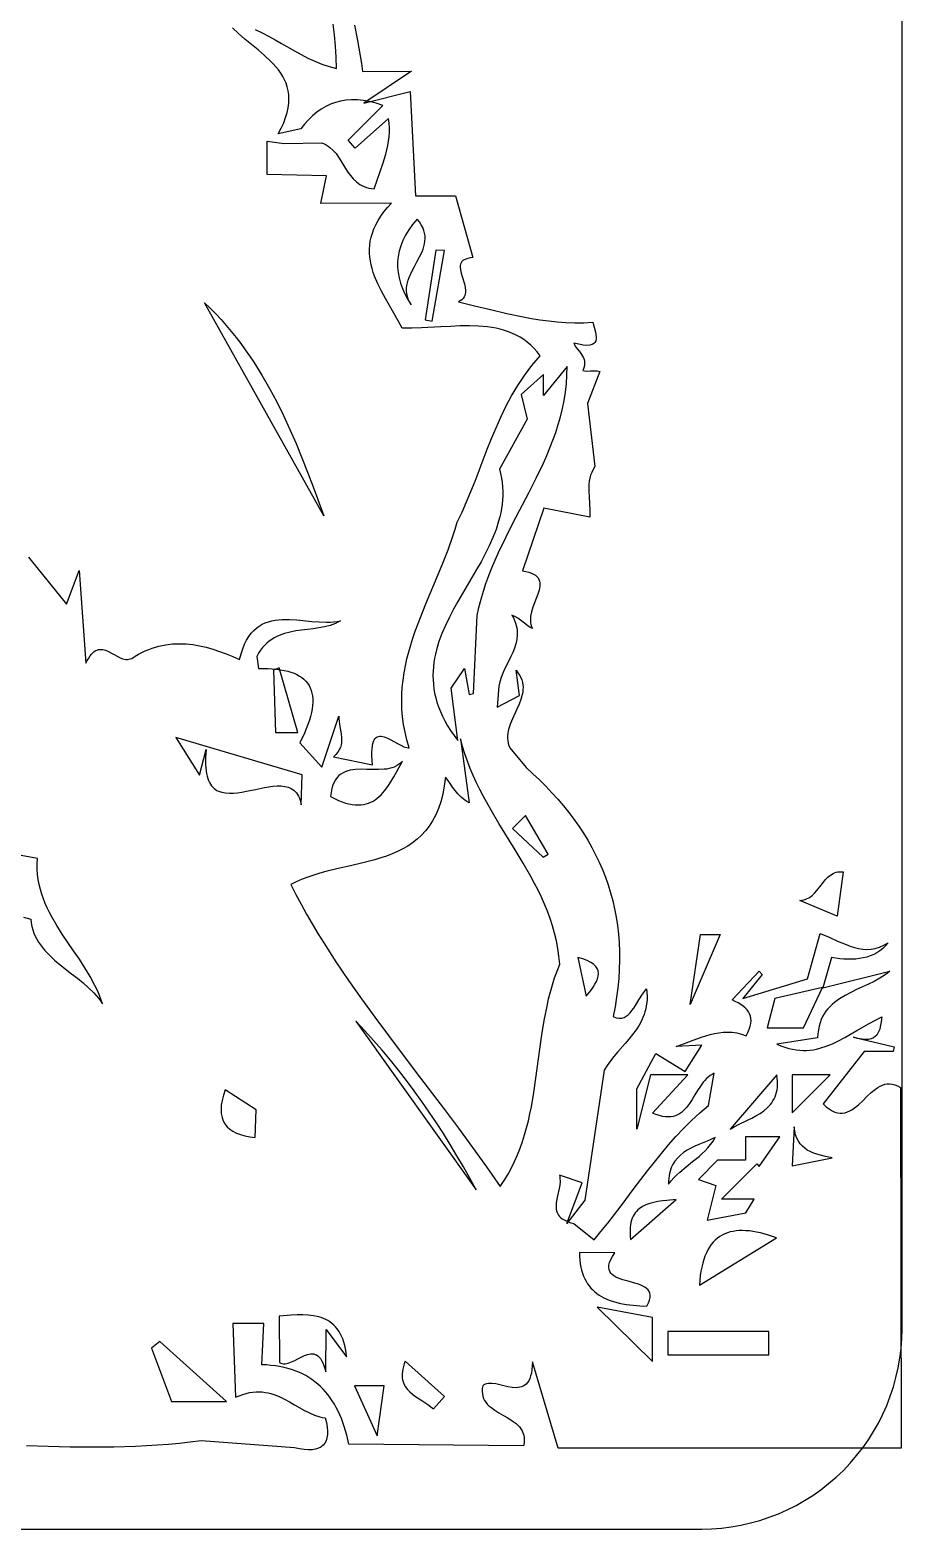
# Model space of a CAD drawing. Header units: metres. Extents: x 0 to 50, y 0 to 30.
# Drawn here: x 41.29 to 50, y 0 to 14.97 of the extents above; entities that cross this region are included whole.
import ezdxf

# ---------------------------------------------------------------- set-up
doc = ezdxf.new("R2010")
doc.units = ezdxf.units.M

msp = doc.modelspace()

# ---------------------------------------------------------------- linework, layer by layer
for points in [[(2, 0), (48, 0), (48, 0), (48.099174, 0.002458), (48.197675, 0.009787), (48.29534, 0.021918), (48.392003, 0.038785), (48.487501, 0.060318), (48.58167, 0.08645), (48.674347, 0.117114), (48.765367, 0.152241), (48.854566, 0.191763), (48.941781, 0.235613), (49.026847, 0.283722), (49.109601, 0.336023), (49.189879, 0.392448), (49.267516, 0.452929), (49.342349, 0.517398), (49.414214, 0.585786), (49.414214, 0.585786), (49.482602, 0.657651), (49.547071, 0.732484), (49.607552, 0.810121), (49.663977, 0.890399), (49.716278, 0.973153), (49.764387, 1.058219), (49.808237, 1.145434), (49.847759, 1.234633), (49.882886, 1.325653), (49.91355, 1.41833), (49.939682, 1.512499), (49.961215, 1.607997), (49.978082, 1.70466), (49.990213, 1.802325), (49.997542, 1.900826), (50, 2), (50, 28)], [(44.53152, 15.014692), (44.561809, 14.860686), (44.589969, 14.706536), (44.601977, 14.629328), (44.611924, 14.551991), (45.103118, 14.554245), (44.624852, 14.235138), (45.089315, 14.35135), (45.140751, 13.311032), (45.540815, 13.311032), (45.71478, 12.693067), (45.71478, 12.693067), (45.687542, 12.689887), (45.664179, 12.685147), (45.644451, 12.678934), (45.628116, 12.671335), (45.614934, 12.662437), (45.604664, 12.652328), (45.597065, 12.641094), (45.591897, 12.628823), (45.588917, 12.615602), (45.587885, 12.601518), (45.590704, 12.57111), (45.598425, 12.538297), (45.609121, 12.503775), (45.631731, 12.432396), (45.63979, 12.396933), (45.643116, 12.362552), (45.642402, 12.345985), (45.639782, 12.329949), (45.635015, 12.314532), (45.62786, 12.299822), (45.618077, 12.285905), (45.605423, 12.272868), (45.58966, 12.260799), (45.570545, 12.249784), (45.570545, 12.249784), (45.730107, 12.212737), (45.890677, 12.173778), (46.052935, 12.135539), (46.217558, 12.100657), (46.300969, 12.085297), (46.385226, 12.071763), (46.470414, 12.060386), (46.556617, 12.051493), (46.643922, 12.045415), (46.732411, 12.04248), (46.822171, 12.043018), (46.913285, 12.047358), (46.913285, 12.047358), (46.927504, 11.996932), (46.940131, 11.947273), (46.944398, 11.923705), (46.94653, 11.901497), (46.945947, 11.881039), (46.94207, 11.86272), (46.934319, 11.846931), (46.922116, 11.83406), (46.904881, 11.824497), (46.882034, 11.818631), (46.852998, 11.816852), (46.817192, 11.81955), (46.774037, 11.827114), (46.722954, 11.839934), (46.722954, 11.839934), (46.728928, 11.824469), (46.736813, 11.809744), (46.756641, 11.781683), (46.779085, 11.754091), (46.800793, 11.725312), (46.810323, 11.709958), (46.818413, 11.693686), (46.824642, 11.676288), (46.828591, 11.657556), (46.829842, 11.637284), (46.827976, 11.615264), (46.822573, 11.59129), (46.813215, 11.565153), (46.813215, 11.565153), (46.831279, 11.561494), (46.849883, 11.560571), (46.889321, 11.562802), (46.910459, 11.563888), (46.932745, 11.563578), (46.956332, 11.560838), (46.981372, 11.554635), (46.858324, 11.237219), (46.93241, 10.606521), (46.93241, 10.606521), (46.915338, 10.577999), (46.901673, 10.549048), (46.891084, 10.51967), (46.883236, 10.489869), (46.877798, 10.459648), (46.874437, 10.42901), (46.87282, 10.397959), (46.872614, 10.366498), (46.875104, 10.302358), (46.879246, 10.236619), (46.882377, 10.169305), (46.881835, 10.100444), (46.423705, 10.192649), (46.209313, 9.567079), (46.209313, 9.567079), (46.243817, 9.560611), (46.273877, 9.552738), (46.299735, 9.543524), (46.321632, 9.533037), (46.339812, 9.521343), (46.354517, 9.508507), (46.365989, 9.494596), (46.374471, 9.479676), (46.380204, 9.463813), (46.383432, 9.447073), (46.384397, 9.429522), (46.38334, 9.411227), (46.376134, 9.372666), (46.363753, 9.33192), (46.33122, 9.245987), (46.314946, 9.201857), (46.301254, 9.157658), (46.292081, 9.113918), (46.289795, 9.092385), (46.289367, 9.071165), (46.291037, 9.050324), (46.29505, 9.029929), (46.301647, 9.010045), (46.31107, 8.990738), (46.31107, 8.990738), (46.287506, 9.001183), (46.263971, 9.015915), (46.215704, 9.053092), (46.190328, 9.072963), (46.163695, 9.091971), (46.135483, 9.108831), (46.105372, 9.122255), (46.105372, 9.122255), (46.11933, 9.095917), (46.130933, 9.070123), (46.140299, 9.044845), (46.147548, 9.020057), (46.152799, 8.995731), (46.156171, 8.971839), (46.157783, 8.948356), (46.157756, 8.925253), (46.153257, 8.88008), (46.143629, 8.836103), (46.129825, 8.793106), (46.1128, 8.750871), (46.093508, 8.70918), (46.072902, 8.667817), (46.031569, 8.585205), (46.01275, 8.54352), (45.996434, 8.501294), (45.983576, 8.45831), (45.97513, 8.414349), (45.957324, 8.20636), (46.179681, 8.322613), (46.145705, 8.572594), (46.145705, 8.572594), (46.165228, 8.548456), (46.181223, 8.524309), (46.193904, 8.500155), (46.203485, 8.475993), (46.210182, 8.451823), (46.214207, 8.427647), (46.215777, 8.403464), (46.215105, 8.379275), (46.212407, 8.355079), (46.207896, 8.330877), (46.194296, 8.282457), (46.17602, 8.234016), (46.154787, 8.185556), (46.110309, 8.088588), (46.090499, 8.040085), (46.074595, 7.991571), (46.068644, 7.967311), (46.064314, 7.943049), (46.061819, 7.918785), (46.061373, 7.89452), (46.063191, 7.870255), (46.067488, 7.845988), (46.074477, 7.821721), (46.084375, 7.797453), (46.245716, 7.601746), (46.245716, 7.601746), (46.313735, 7.540229), (46.37945, 7.477897), (46.442827, 7.414727), (46.503835, 7.350697), (46.56244, 7.285783), (46.618609, 7.219963), (46.672309, 7.153213), (46.723508, 7.085511), (46.772173, 7.016833), (46.81827, 6.947157), (46.861767, 6.87646), (46.902632, 6.804719), (46.94083, 6.731911), (46.976329, 6.658013), (47.009097, 6.583003), (47.0391, 6.506856), (47.066305, 6.429551), (47.09068, 6.351063), (47.112192, 6.271372), (47.130808, 6.190453), (47.146494, 6.108283), (47.159219, 6.02484), (47.168949, 5.940101), (47.175651, 5.854042), (47.179293, 5.766641), (47.179841, 5.677875), (47.177263, 5.587721), (47.171526, 5.496157), (47.162596, 5.403158), (47.150442, 5.308702), (47.135029, 5.212767), (47.116326, 5.115329), (47.116326, 5.115329), (47.147312, 5.104152), (47.175509, 5.099489), (47.201225, 5.100757), (47.224768, 5.107377), (47.246444, 5.118765), (47.266562, 5.13434), (47.285428, 5.15352), (47.303349, 5.175725), (47.320634, 5.200372), (47.33759, 5.226879), (47.371742, 5.283149), (47.408264, 5.339882), (47.428182, 5.366968), (47.449615, 5.392425), (47.449615, 5.392425), (47.453044, 5.356073), (47.454373, 5.321062), (47.453705, 5.28733), (47.451142, 5.254813), (47.446788, 5.223448), (47.440745, 5.193171), (47.433115, 5.163919), (47.424001, 5.135628), (47.413505, 5.108236), (47.401731, 5.081677), (47.374754, 5.030811), (47.343893, 4.982521), (47.309966, 4.9363), (47.273794, 4.891641), (47.236198, 4.848036), (47.160014, 4.761958), (47.123067, 4.71847), (47.087978, 4.674007), (47.055565, 4.62806), (47.026651, 4.580122), (46.831401, 3.282518), (46.652124, 3.048723), (46.806168, 3.455173), (46.578812, 3.533346), (46.578812, 3.533346), (46.582389, 3.517803), (46.584527, 3.501814), (46.585089, 3.468688), (46.581693, 3.434347), (46.575538, 3.399172), (46.559736, 3.327837), (46.552483, 3.292439), (46.547257, 3.257726), (46.545256, 3.22408), (46.547676, 3.191879), (46.550918, 3.17644), (46.555714, 3.161505), (46.562214, 3.147121), (46.570567, 3.133336), (46.580923, 3.120198), (46.593432, 3.107754), (46.608243, 3.096051), (46.625505, 3.085138), (46.645369, 3.075061), (46.667984, 3.065868), (46.6935, 3.057607), (46.722065, 3.050325), (46.924802, 2.885676), (46.924802, 2.885676), (46.994168, 2.968666), (47.062096, 3.053264), (47.195101, 3.22601), (47.326748, 3.401359), (47.459968, 3.57676), (47.528083, 3.663682), (47.59769, 3.74966), (47.669155, 3.834374), (47.742845, 3.917505), (47.819126, 3.998735), (47.898364, 4.077744), (47.980925, 4.154214), (48.067177, 4.227824), (48.124835, 4.549643), (48.124835, 4.549643), (48.103905, 4.539195), (48.084255, 4.526745), (48.065768, 4.512482), (48.048327, 4.496592), (48.031814, 4.479264), (48.016111, 4.460684), (47.986668, 4.42052), (47.959058, 4.3776), (47.932341, 4.333425), (47.905578, 4.289495), (47.87783, 4.247311), (47.848155, 4.208371), (47.832303, 4.190586), (47.815616, 4.174176), (47.797978, 4.159327), (47.779272, 4.146227), (47.75938, 4.135063), (47.738184, 4.126022), (47.715567, 4.119294), (47.691411, 4.115064), (47.6656, 4.11352), (47.638015, 4.114851), (47.60854, 4.119243), (47.577056, 4.126884), (47.543446, 4.137961), (47.507594, 4.152662), (47.861134, 4.5359), (47.488003, 4.5359), (47.352217, 3.992308), (47.352217, 4.395148), (47.540505, 4.748479), (47.834501, 4.56741), (48.000468, 4.8291), (47.743999, 4.818011), (47.743999, 4.818011), (47.828875, 4.847636), (47.913622, 4.879617), (47.998696, 4.910458), (48.041499, 4.924357), (48.084556, 4.93666), (48.127924, 4.946929), (48.17166, 4.954727), (48.215822, 4.959617), (48.260466, 4.961162), (48.305651, 4.958925), (48.351433, 4.952467), (48.39787, 4.941354), (48.445019, 4.925146), (48.445019, 4.925146), (48.461869, 4.958258), (48.474958, 4.989494), (48.484358, 5.018947), (48.490141, 5.046712), (48.492379, 5.072885), (48.491143, 5.097559), (48.486507, 5.120831), (48.478541, 5.142794), (48.467318, 5.163543), (48.45291, 5.183174), (48.435389, 5.201781), (48.414826, 5.219458), (48.391294, 5.2363), (48.364865, 5.252403), (48.335611, 5.267861), (48.303603, 5.282769), (48.572967, 5.570045), (48.604145, 5.536888), (48.409022, 5.297666), (49.055907, 5.491089), (49.184198, 5.944782), (49.184198, 5.944782), (49.271822, 5.908393), (49.357283, 5.870206), (49.441255, 5.834691), (49.482892, 5.819333), (49.524408, 5.80632), (49.565888, 5.796211), (49.607416, 5.789564), (49.649075, 5.786938), (49.690949, 5.788892), (49.733123, 5.795986), (49.77568, 5.808778), (49.818705, 5.827826), (49.862282, 5.853691), (49.862282, 5.853691), (49.836386, 5.82327), (49.808814, 5.796413), (49.779648, 5.772959), (49.748977, 5.752744), (49.716884, 5.735609), (49.683456, 5.72139), (49.648777, 5.709926), (49.612934, 5.701056), (49.576012, 5.694617), (49.538096, 5.690447), (49.499272, 5.688385), (49.459626, 5.68827), (49.419242, 5.689938), (49.378206, 5.693229), (49.294522, 5.70403), (49.208658, 5.404343), (49.879517, 5.56812), (49.879517, 5.56812), (49.855929, 5.549007), (49.831173, 5.531003), (49.77865, 5.497835), (49.722936, 5.467645), (49.665019, 5.439458), (49.546526, 5.385202), (49.487925, 5.357188), (49.431072, 5.327285), (49.376954, 5.294521), (49.351229, 5.276762), (49.326559, 5.257922), (49.303067, 5.237881), (49.280875, 5.216516), (49.260108, 5.193705), (49.24089, 5.169328), (49.223343, 5.143263), (49.207591, 5.115387), (49.193757, 5.08558), (49.181966, 5.053719), (49.17234, 5.019684), (49.165002, 4.983352), (49.160078, 4.944601), (49.157689, 4.903311), (48.75166, 4.83928), (48.75166, 4.83928), (48.791509, 4.822691), (48.830455, 4.808907), (48.86854, 4.797811), (48.905811, 4.789283), (48.94231, 4.783206), (48.978084, 4.779462), (49.013176, 4.777931), (49.047631, 4.778496), (49.081494, 4.781038), (49.114809, 4.785438), (49.147621, 4.791579), (49.179974, 4.799342), (49.243482, 4.819261), (49.30569, 4.844247), (49.366955, 4.873354), (49.427632, 4.905635), (49.54865, 4.975931), (49.671596, 5.04756), (49.734683, 5.081507), (49.799322, 5.112946), (49.799322, 5.112946), (49.792052, 5.062732), (49.783154, 5.013659), (49.777081, 4.990485), (49.769384, 4.968717), (49.759658, 4.948729), (49.747497, 4.930894), (49.732495, 4.915586), (49.714246, 4.903179), (49.692346, 4.894046), (49.666388, 4.888561), (49.635966, 4.887097), (49.600675, 4.890028), (49.560109, 4.897727), (49.513863, 4.910568), (49.920373, 4.813707), (49.912759, 4.768868), (49.620408, 4.768868), (49.213153, 4.245312), (49.213153, 4.245312), (49.243888, 4.216459), (49.273485, 4.193381), (49.302014, 4.175721), (49.329547, 4.163119), (49.356155, 4.155217), (49.381909, 4.151656), (49.406879, 4.152077), (49.431139, 4.156122), (49.454758, 4.163431), (49.477807, 4.173646), (49.500359, 4.186409), (49.522484, 4.201359), (49.565737, 4.236392), (49.608138, 4.275873), (49.650255, 4.316934), (49.692658, 4.356703), (49.735916, 4.392312), (49.758044, 4.407659), (49.7806, 4.42089), (49.803654, 4.431646), (49.827278, 4.439567), (49.851543, 4.444297), (49.87652, 4.445474), (49.90228, 4.442742), (49.928895, 4.43574), (49.956436, 4.424112), (49.984973, 4.407496), (49.990351, 0.80841), (46.567982, 0.80841), (46.309185, 1.670008), (46.309185, 1.670008), (46.307806, 1.627831), (46.304407, 1.590234), (46.2991, 1.556985), (46.291994, 1.527848), (46.2832, 1.50259), (46.272831, 1.480975), (46.260996, 1.46277), (46.247806, 1.44774), (46.233372, 1.435652), (46.217806, 1.42627), (46.201217, 1.41936), (46.183717, 1.414688), (46.165417, 1.41202), (46.146428, 1.411121), (46.106823, 1.413694), (46.065792, 1.420532), (46.02422, 1.42976), (45.982994, 1.439505), (45.943002, 1.447891), (45.90513, 1.453044), (45.887266, 1.453822), (45.870265, 1.453089), (45.854238, 1.45061), (45.839295, 1.446151), (45.825547, 1.439478), (45.813105, 1.430356), (45.813105, 1.430356), (45.808656, 1.401236), (45.807587, 1.374188), (45.809671, 1.349073), (45.814681, 1.32575), (45.82239, 1.304079), (45.832571, 1.283918), (45.844997, 1.265127), (45.859441, 1.247566), (45.875676, 1.231094), (45.893476, 1.21557), (45.932858, 1.186805), (45.975773, 1.160146), (46.020404, 1.134469), (46.064936, 1.108648), (46.107551, 1.08156), (46.146434, 1.052079), (46.163909, 1.03609), (46.17977, 1.019081), (46.19379, 1.000911), (46.205742, 0.98144), (46.215398, 0.960528), (46.222533, 0.938033), (46.226919, 0.913815), (46.228329, 0.887734), (46.226536, 0.859648), (46.221313, 0.829418), (44.477075, 0.848237), (44.477075, 0.848237), (44.456031, 0.938171), (44.431116, 1.023114), (44.402207, 1.10298), (44.369182, 1.177683), (44.351088, 1.213072), (44.331919, 1.247137), (44.311659, 1.279869), (44.290294, 1.311255), (44.267808, 1.341287), (44.244186, 1.369952), (44.219412, 1.39724), (44.193471, 1.42314), (44.166349, 1.447641), (44.138028, 1.470733), (44.108495, 1.492405), (44.077734, 1.512646), (44.04573, 1.531446), (44.012467, 1.548792), (43.97793, 1.564676), (43.942104, 1.579085), (43.904972, 1.59201), (43.866522, 1.603439), (43.826735, 1.613361), (43.785599, 1.621766), (43.743096, 1.628644), (43.699212, 1.633982), (43.653932, 1.637771), (43.60724, 1.64), (43.627793, 2.050907), (43.317424, 2.050907), (43.346078, 1.314783), (43.346078, 1.314783), (43.382672, 1.330979), (43.418214, 1.344128), (43.452755, 1.35439), (43.486342, 1.361923), (43.519026, 1.366886), (43.550856, 1.369437), (43.58188, 1.369737), (43.612149, 1.367943), (43.641711, 1.364214), (43.670617, 1.35871), (43.698914, 1.35159), (43.726653, 1.343011), (43.780653, 1.322116), (43.83301, 1.297296), (43.884119, 1.269822), (43.934375, 1.240965), (44.033904, 1.184187), (44.083965, 1.158808), (44.134751, 1.137131), (44.186656, 1.120426), (44.213151, 1.114335), (44.240073, 1.109964), (44.240073, 1.109964), (44.252, 1.062286), (44.259755, 1.018394), (44.263344, 0.978305), (44.262773, 0.942036), (44.258046, 0.909605), (44.249168, 0.881029), (44.236146, 0.856325), (44.218983, 0.83551), (44.197686, 0.818602), (44.17226, 0.805617), (44.14271, 0.796572), (44.109041, 0.791486), (44.071258, 0.790374), (44.029366, 0.793255), (43.983372, 0.800145), (43.93328, 0.811062), (43.002648, 0.878732), (43.002648, 0.878732), (42.893424, 0.8659), (42.784224, 0.854745), (42.675046, 0.845188), (42.565889, 0.837154), (42.347638, 0.82535), (42.129463, 0.81872), (41.911358, 0.816656), (41.693315, 0.818546), (41.475329, 0.82378), (41.257393, 0.831747)], [(41.279045, 9.703624), (41.304554, 9.667541), (41.65667, 9.232641), (41.784817, 9.570762), (41.851727, 8.643119), (41.851727, 8.643119), (41.865498, 8.67115), (41.879318, 8.695502), (41.893185, 8.716372), (41.907098, 8.733957), (41.921054, 8.748453), (41.935052, 8.760058), (41.949091, 8.768969), (41.96317, 8.775381), (41.977286, 8.779493), (41.991438, 8.781501), (42.005624, 8.781602), (42.019844, 8.779992), (42.048375, 8.77243), (42.077019, 8.760389), (42.105763, 8.745445), (42.134595, 8.729172), (42.163502, 8.713145), (42.192471, 8.69894), (42.221491, 8.688131), (42.250548, 8.682293), (42.265087, 8.681731), (42.279631, 8.683002), (42.294178, 8.686303), (42.308726, 8.691831), (42.308726, 8.691831), (42.342672, 8.713248), (42.376617, 8.732794), (42.410558, 8.750517), (42.444495, 8.766464), (42.478425, 8.780679), (42.512348, 8.793211), (42.546261, 8.804106), (42.580162, 8.813409), (42.647925, 8.827429), (42.715625, 8.835643), (42.783248, 8.838424), (42.850781, 8.836142), (42.918212, 8.829171), (42.985528, 8.817881), (43.052717, 8.802645), (43.119765, 8.783835), (43.186659, 8.761823), (43.253388, 8.736981), (43.319938, 8.70968), (43.386296, 8.680292), (43.386296, 8.680292), (43.400735, 8.736338), (43.417224, 8.787084), (43.435667, 8.832778), (43.455969, 8.873664), (43.478035, 8.90999), (43.50177, 8.942002), (43.527079, 8.969946), (43.553866, 8.994068), (43.582037, 9.014613), (43.611497, 9.031829), (43.64215, 9.045962), (43.673901, 9.057257), (43.706655, 9.065961), (43.740318, 9.07232), (43.774793, 9.07658), (43.809987, 9.078987), (43.882147, 9.079229), (43.956037, 9.075013), (44.105966, 9.06109), (44.180483, 9.05532), (44.253688, 9.052972), (44.28956, 9.053696), (44.324819, 9.056013), (44.359369, 9.06017), (44.393115, 9.066414), (44.393115, 9.066414), (44.367979, 9.052726), (44.342219, 9.040738), (44.315892, 9.030296), (44.289054, 9.021246), (44.234068, 9.006711), (44.177708, 8.995907), (44.120421, 8.987606), (44.062654, 8.980583), (44.004854, 8.973609), (43.947469, 8.965459), (43.890945, 8.954906), (43.835731, 8.940724), (43.808754, 8.931888), (43.782272, 8.921684), (43.756341, 8.90996), (43.731016, 8.896561), (43.706354, 8.881335), (43.68241, 8.864129), (43.659241, 8.844788), (43.636902, 8.823159), (43.615449, 8.79909), (43.594938, 8.772427), (43.575426, 8.743016), (43.556966, 8.710704), (43.573835, 8.589783), (43.573835, 8.589783), (43.668407, 8.589786), (43.712385, 8.587577), (43.754144, 8.583884), (43.793678, 8.578702), (43.830976, 8.572022), (43.86603, 8.563838), (43.898832, 8.554142), (43.929372, 8.542928), (43.957641, 8.530189), (43.983632, 8.515917), (44.007334, 8.500106), (44.02874, 8.482748), (44.047841, 8.463836), (44.064627, 8.443364), (44.07909, 8.421324), (44.091221, 8.397709), (44.101012, 8.372512), (44.108453, 8.345726), (44.113537, 8.317345), (44.116253, 8.28736), (44.116594, 8.255766), (44.11455, 8.222554), (44.110112, 8.187719), (44.103273, 8.151252), (44.094023, 8.113147), (44.082353, 8.073397), (44.068255, 8.031994), (44.051719, 7.988933), (44.032738, 7.944205), (43.987401, 7.849721), (44.206116, 7.607323), (44.376357, 8.115206), (44.376357, 8.115206), (44.377189, 8.089508), (44.379691, 8.063496), (44.387797, 8.01084), (44.396864, 7.957856), (44.403079, 7.905161), (44.403926, 7.879115), (44.402631, 7.853373), (44.398716, 7.828013), (44.391706, 7.80311), (44.381124, 7.778744), (44.366493, 7.75499), (44.347337, 7.731926), (44.323179, 7.70963), (44.713946, 7.629523), (44.713946, 7.629523), (44.709609, 7.676737), (44.707268, 7.718874), (44.706826, 7.756172), (44.708184, 7.788866), (44.711245, 7.817196), (44.715912, 7.841398), (44.722085, 7.86171), (44.729668, 7.878368), (44.738563, 7.891612), (44.748672, 7.901677), (44.759898, 7.908802), (44.772142, 7.913223), (44.785307, 7.915179), (44.799295, 7.914906), (44.814008, 7.912643), (44.829349, 7.908626), (44.861523, 7.89628), (44.895034, 7.87977), (44.962942, 7.841851), (44.995774, 7.824242), (45.026816, 7.810064), (45.055286, 7.801218), (45.068312, 7.799388), (45.080402, 7.799603), (45.080402, 7.799603), (45.056932, 7.878063), (45.03809, 7.955551), (45.02366, 8.032113), (45.013426, 8.107794), (45.007176, 8.182639), (45.004692, 8.256691), (45.005761, 8.329998), (45.010168, 8.402602), (45.017698, 8.47455), (45.028135, 8.545887), (45.041264, 8.616656), (45.056872, 8.686904), (45.074743, 8.756675), (45.094661, 8.826014), (45.116413, 8.894967), (45.139783, 8.963577), (45.190518, 9.099952), (45.245146, 9.235498), (45.359205, 9.505544), (45.415197, 9.640763), (45.468206, 9.776593), (45.51651, 9.913392), (45.538362, 9.982268), (45.558392, 10.051521), (45.558392, 10.051521), (45.607261, 10.151609), (45.652851, 10.253571), (45.695949, 10.357111), (45.737344, 10.461936), (45.818169, 10.674262), (45.859174, 10.781175), (45.901623, 10.888196), (45.946303, 10.995031), (45.994003, 11.101384), (46.045507, 11.206963), (46.101605, 11.311473), (46.163083, 11.41462), (46.196086, 11.46559), (46.230728, 11.51611), (46.267109, 11.566141), (46.305328, 11.615648), (46.345481, 11.664593), (46.387668, 11.71294), (46.387668, 11.71294), (46.357228, 11.751683), (46.325487, 11.787057), (46.292491, 11.819205), (46.258291, 11.848267), (46.222934, 11.874389), (46.186468, 11.897711), (46.148942, 11.918378), (46.110405, 11.936531), (46.070904, 11.952313), (46.030488, 11.965867), (45.989205, 11.977335), (45.947104, 11.986861), (45.904234, 11.994587), (45.860641, 12.000655), (45.771485, 12.00839), (45.680023, 12.011208), (45.586642, 12.01025), (45.491728, 12.006657), (45.395669, 12.001571), (45.201662, 11.991485), (45.104487, 11.988768), (45.007715, 11.989123), (45.007715, 11.989123), (44.968022, 12.062967), (44.926212, 12.136554), (44.841843, 12.283654), (44.802086, 12.357517), (44.765814, 12.431822), (44.734428, 12.506742), (44.721005, 12.544488), (44.70933, 12.582454), (44.699576, 12.620661), (44.691919, 12.659131), (44.686534, 12.697887), (44.683596, 12.736949), (44.683281, 12.77634), (44.685763, 12.816082), (44.691217, 12.856196), (44.699819, 12.896705), (44.711744, 12.937629), (44.727166, 12.978992), (44.746262, 13.020815), (44.769205, 13.063119), (44.796171, 13.105927), (44.827335, 13.14926), (44.862872, 13.193141), (44.902957, 13.23759), (44.198271, 13.233533), (44.254128, 13.507967), (43.661046, 13.522931), (43.661046, 13.856704), (43.829532, 13.830356), (44.207931, 13.837273), (44.207931, 13.837273), (44.229971, 13.828094), (44.250511, 13.817542), (44.269664, 13.805719), (44.287543, 13.792732), (44.319934, 13.763678), (44.348587, 13.731213), (44.374408, 13.696172), (44.398302, 13.659388), (44.44393, 13.583929), (44.467474, 13.546921), (44.492711, 13.511505), (44.520547, 13.478517), (44.551887, 13.448789), (44.569153, 13.435409), (44.587635, 13.423156), (44.607445, 13.412136), (44.628697, 13.402452), (44.651504, 13.394208), (44.675978, 13.387509), (44.702234, 13.38246), (44.730383, 13.379163), (44.730383, 13.379163), (44.758257, 13.466579), (44.788294, 13.552974), (44.817951, 13.638926), (44.844681, 13.725015), (44.856154, 13.768291), (44.865941, 13.811819), (44.873725, 13.85567), (44.879187, 13.899918), (44.882009, 13.944633), (44.881873, 13.98989), (44.878461, 14.035759), (44.871455, 14.082314), (44.539329, 13.786354), (44.471521, 13.865148), (44.815705, 14.211073), (44.815705, 14.211073), (44.748672, 14.233062), (44.684028, 14.249695), (44.621715, 14.261074), (44.561677, 14.267301), (44.503857, 14.268478), (44.448196, 14.264707), (44.394637, 14.256091), (44.343123, 14.24273), (44.293598, 14.224728), (44.246002, 14.202186), (44.20028, 14.175206), (44.156373, 14.14389), (44.114225, 14.10834), (44.073778, 14.068659), (44.034974, 14.024947), (43.997757, 13.977308), (43.772342, 13.926958), (43.772342, 13.926958), (43.801919, 13.984227), (43.826308, 14.038904), (43.845734, 14.091102), (43.86042, 14.140939), (43.870592, 14.188529), (43.876474, 14.233988), (43.87829, 14.277431), (43.876264, 14.318974), (43.870622, 14.358731), (43.861587, 14.39682), (43.849385, 14.433354), (43.834239, 14.468449), (43.816374, 14.502222), (43.796014, 14.534787), (43.773384, 14.566259), (43.748709, 14.596755), (43.722212, 14.626389), (43.694118, 14.655277), (43.634038, 14.711278), (43.570264, 14.76568), (43.504592, 14.819407), (43.438817, 14.873383), (43.374735, 14.928531), (43.314141, 14.985774)], [(43.542936, 14.968533), (43.609625, 14.937778), (43.675292, 14.90408), (43.740292, 14.868243), (43.804983, 14.831071), (43.934858, 14.755939), (44.000756, 14.719588), (44.067769, 14.685118), (44.136253, 14.653334), (44.206564, 14.62504), (44.279059, 14.60104), (44.316237, 14.590901), (44.354094, 14.582138), (44.354094, 14.582138), (44.348736, 14.693636), (44.341877, 14.80482), (44.332747, 14.915335), (44.320577, 15.024822)], [(45.157744, 13.078002), (45.157744, 13.078002), (45.113663, 13.024624), (45.075382, 12.971243), (45.042815, 12.917856), (45.015876, 12.864463), (44.994478, 12.811061), (44.978535, 12.757648), (44.967961, 12.704223), (44.962669, 12.650784), (44.962572, 12.597329), (44.967585, 12.543856), (44.977622, 12.490363), (44.992594, 12.436849), (45.012417, 12.383312), (45.037004, 12.329749), (45.066268, 12.276159), (45.100124, 12.222541), (45.100124, 12.222541), (45.083232, 12.251127), (45.070385, 12.279337), (45.061299, 12.307195), (45.05569, 12.334728), (45.053273, 12.361961), (45.053766, 12.388921), (45.056884, 12.415632), (45.062343, 12.442121), (45.06986, 12.468414), (45.079151, 12.494535), (45.101917, 12.546367), (45.128372, 12.597824), (45.156244, 12.649112), (45.183263, 12.700436), (45.207158, 12.752002), (45.217224, 12.77794), (45.225657, 12.804015), (45.232174, 12.830254), (45.23649, 12.856682), (45.238322, 12.883325), (45.237387, 12.910209), (45.233399, 12.937359), (45.226075, 12.9648), (45.215131, 12.99256), (45.200284, 13.020663), (45.18125, 13.049135), (45.157744, 13.078002)], [(45.343983, 12.766068), (45.240135, 12.071093), (45.308475, 12.059559), (45.431674, 12.764065), (45.343983, 12.766068)], [(43.036954, 12.241409), (43.036954, 12.241409), (43.09356, 12.186465), (43.148359, 12.130448), (43.201405, 12.073392), (43.252753, 12.015329), (43.302459, 11.956292), (43.350578, 11.896315), (43.397166, 11.835431), (43.442276, 11.773673), (43.485966, 11.711073), (43.528289, 11.647666), (43.609057, 11.518559), (43.685022, 11.386617), (43.756625, 11.252105), (43.824309, 11.115288), (43.888514, 10.97643), (43.949682, 10.835795), (44.008254, 10.69365), (44.064672, 10.550258), (44.119377, 10.405884), (44.225416, 10.11525), (43.036954, 12.241409)], [(46.656167, 11.604338), (46.421111, 11.31786), (46.421111, 11.526052), (46.196367, 11.326829), (46.257871, 11.079849), (45.979667, 10.581836), (45.979667, 10.581836), (45.991215, 10.536467), (46.000241, 10.491519), (46.00684, 10.446979), (46.011107, 10.402829), (46.013134, 10.359055), (46.013018, 10.31564), (46.010852, 10.272568), (46.00673, 10.229825), (46.000746, 10.187393), (45.992995, 10.145258), (45.983572, 10.103402), (45.97257, 10.061812), (45.946206, 9.979361), (45.91466, 9.89778), (45.878685, 9.81694), (45.839035, 9.736717), (45.796464, 9.656983), (45.751727, 9.577612), (45.658771, 9.419454), (45.5662, 9.261233), (45.521945, 9.181782), (45.480048, 9.101936), (45.441264, 9.021569), (45.406348, 8.940553), (45.376053, 8.858763), (45.351134, 8.776073), (45.340926, 8.73435), (45.332345, 8.692355), (45.325485, 8.650072), (45.32044, 8.607484), (45.317305, 8.564576), (45.316173, 8.521333), (45.31714, 8.477738), (45.320299, 8.433775), (45.325745, 8.38943), (45.333571, 8.344685), (45.343873, 8.299526), (45.356745, 8.253936), (45.37228, 8.207899), (45.390573, 8.161401), (45.411719, 8.114425), (45.435811, 8.066954), (45.462944, 8.018975), (45.493212, 7.97047), (45.52671, 7.921423), (45.563532, 7.87182), (45.498949, 8.3933), (45.630194, 8.59033), (45.676918, 8.332714), (45.722781, 8.341045), (45.758156, 9.118783), (45.758156, 9.118783), (45.775665, 9.200804), (45.796243, 9.281694), (45.81965, 9.361538), (45.845649, 9.440422), (45.874, 9.518429), (45.904465, 9.595646), (45.936804, 9.672156), (45.97078, 9.748047), (46.042683, 9.898305), (46.118266, 10.047101), (46.272826, 10.343029), (46.347983, 10.491521), (46.419178, 10.641273), (46.452693, 10.716834), (46.4845, 10.792964), (46.514362, 10.86975), (46.54204, 10.947277), (46.567294, 11.025628), (46.589887, 11.10489), (46.609578, 11.185147), (46.62613, 11.266484), (46.639304, 11.348987), (46.648861, 11.43274), (46.654561, 11.517829), (46.656167, 11.604338)], [(43.724163, 8.57467), (43.745854, 7.952765), (43.968095, 7.952765), (43.781932, 8.596197), (43.724163, 8.57467)], [(42.747625, 7.901018), (42.98609, 7.525015), (43.053489, 7.78372), (43.053489, 7.78372), (43.046994, 7.702058), (43.04634, 7.630643), (43.048094, 7.598589), (43.051177, 7.568867), (43.055544, 7.541403), (43.061153, 7.51612), (43.067959, 7.492942), (43.075917, 7.471792), (43.084985, 7.452594), (43.095119, 7.435272), (43.106274, 7.419751), (43.118406, 7.405953), (43.131473, 7.393802), (43.145429, 7.383223), (43.160231, 7.374138), (43.175835, 7.366472), (43.209274, 7.355093), (43.245394, 7.348473), (43.283844, 7.346005), (43.324274, 7.347078), (43.366332, 7.351082), (43.409666, 7.357408), (43.453926, 7.365446), (43.54382, 7.384218), (43.633203, 7.402522), (43.676825, 7.409974), (43.719265, 7.41548), (43.760174, 7.418429), (43.7992, 7.418213), (43.835991, 7.414221), (43.870196, 7.405844), (43.886219, 7.399821), (43.901464, 7.392472), (43.915888, 7.383722), (43.929445, 7.373495), (43.942093, 7.361715), (43.953787, 7.348304), (43.964483, 7.333188), (43.974138, 7.316289), (43.982708, 7.297532), (43.990148, 7.276841), (43.996416, 7.254138), (44.001466, 7.229348), (44.011805, 7.528059), (42.747625, 7.901018)], [(45.592266, 7.887587), (45.678763, 7.24815), (45.678763, 7.24815), (45.656227, 7.261635), (45.635374, 7.275926), (45.59815, 7.30654), (45.565962, 7.339218), (45.537684, 7.373186), (45.512187, 7.40767), (45.488344, 7.441894), (45.465027, 7.475086), (45.441109, 7.506471), (45.441109, 7.506471), (45.430019, 7.418155), (45.414594, 7.33651), (45.39503, 7.261222), (45.371519, 7.191978), (45.344255, 7.128464), (45.313432, 7.070367), (45.279243, 7.017374), (45.241882, 6.969173), (45.201542, 6.925448), (45.158418, 6.885888), (45.112702, 6.85018), (45.064589, 6.818009), (45.014271, 6.789063), (44.961943, 6.763028), (44.907798, 6.739592), (44.85203, 6.718441), (44.794832, 6.699261), (44.736398, 6.681741), (44.616597, 6.650422), (44.494175, 6.621979), (44.37068, 6.593905), (44.247662, 6.563696), (44.186816, 6.547008), (44.12667, 6.528846), (44.067418, 6.508897), (44.009253, 6.486848), (43.952368, 6.462385), (43.896958, 6.435196), (43.896958, 6.435196), (43.947683, 6.335626), (44.000137, 6.237058), (44.054242, 6.139427), (44.109917, 6.042665), (44.167085, 5.946708), (44.225667, 5.851489), (44.346754, 5.663002), (44.47255, 5.476678), (44.602421, 5.291987), (44.735738, 5.108404), (44.871868, 4.9254), (45.150048, 4.55902), (45.431912, 4.188628), (45.572648, 4.000607), (45.712412, 3.810001), (45.850573, 3.616282), (45.986499, 3.418922), (45.986499, 3.418922), (46.027976, 3.480083), (46.065978, 3.542395), (46.100704, 3.605795), (46.132354, 3.67022), (46.161129, 3.735608), (46.187228, 3.801897), (46.210852, 3.869025), (46.232201, 3.936929), (46.251473, 4.005547), (46.26887, 4.074817), (46.284592, 4.144677), (46.298837, 4.215063), (46.323701, 4.357169), (46.345062, 4.500636), (46.383674, 4.789661), (46.404124, 4.934222), (46.42747, 5.078151), (46.455312, 5.22095), (46.471418, 5.29177), (46.489249, 5.362121), (46.509003, 5.43194), (46.530881, 5.501165), (46.555083, 5.569733), (46.581809, 5.637583), (46.581809, 5.637583), (46.574385, 5.717678), (46.56321, 5.796159), (46.548508, 5.873123), (46.530501, 5.948669), (46.509413, 6.022896), (46.485468, 6.095902), (46.458889, 6.167785), (46.4299, 6.238643), (46.398724, 6.308576), (46.365586, 6.37768), (46.330707, 6.446055), (46.294313, 6.513799), (46.217869, 6.647787), (46.138044, 6.780431), (45.975399, 7.044832), (45.896157, 7.178162), (45.820685, 7.313296), (45.784921, 7.381784), (45.750771, 7.451018), (45.718458, 7.521096), (45.688205, 7.592116), (45.660236, 7.664177), (45.634774, 7.737377), (45.612043, 7.811814), (45.592266, 7.887587)], [(45.011203, 7.666009), (45.011203, 7.666009), (44.993272, 7.646864), (44.973642, 7.630779), (44.952454, 7.617502), (44.929849, 7.606777), (44.905969, 7.598351), (44.880952, 7.59197), (44.854942, 7.58738), (44.828079, 7.584327), (44.772356, 7.581816), (44.714912, 7.582406), (44.656874, 7.584067), (44.599369, 7.584765), (44.543527, 7.582471), (44.516581, 7.579566), (44.490473, 7.575152), (44.465344, 7.568974), (44.441336, 7.560777), (44.418588, 7.550309), (44.397243, 7.537316), (44.37744, 7.521542), (44.359322, 7.502735), (44.343028, 7.480641), (44.328701, 7.455005), (44.31648, 7.425573), (44.306506, 7.392093), (44.298922, 7.354309), (44.293867, 7.311968), (44.293867, 7.311968), (44.333856, 7.291376), (44.372118, 7.273895), (44.408712, 7.259418), (44.443698, 7.247839), (44.477135, 7.239049), (44.509083, 7.232944), (44.5396, 7.229415), (44.568746, 7.228355), (44.596581, 7.229659), (44.623163, 7.233219), (44.648552, 7.238928), (44.672807, 7.246679), (44.695989, 7.256366), (44.718155, 7.267882), (44.739365, 7.281119), (44.759679, 7.29597), (44.779156, 7.31233), (44.797855, 7.330091), (44.833158, 7.369389), (44.866061, 7.413008), (44.89704, 7.460094), (44.926569, 7.509793), (44.955123, 7.561248), (45.011203, 7.666009)], [(46.239347, 7.123718), (46.110311, 6.994576), (46.417781, 6.706706), (46.465736, 6.736395), (46.239347, 7.123718)], [(41.228882, 6.107285), (41.300461, 6.087669), (41.300461, 6.087669), (41.304544, 6.05083), (41.311153, 6.015519), (41.320152, 5.981649), (41.331408, 5.949137), (41.344787, 5.917895), (41.360155, 5.887839), (41.377377, 5.858882), (41.39632, 5.83094), (41.416849, 5.803927), (41.43883, 5.777756), (41.486611, 5.727604), (41.538591, 5.679798), (41.593696, 5.633654), (41.708988, 5.543615), (41.76703, 5.498352), (41.823903, 5.452014), (41.878535, 5.403916), (41.929854, 5.353374), (41.953935, 5.326973), (41.976785, 5.299704), (41.99827, 5.271483), (42.018255, 5.242222), (42.018255, 5.242222), (42.001911, 5.289705), (41.983577, 5.336341), (41.963426, 5.382202), (41.941632, 5.427358), (41.893806, 5.515838), (41.841485, 5.602349), (41.786053, 5.687457), (41.728895, 5.771727), (41.671398, 5.855726), (41.614946, 5.940021), (41.560925, 6.025177), (41.510721, 6.111761), (41.487482, 6.155766), (41.465717, 6.20034), (41.445599, 6.245554), (41.427301, 6.291478), (41.410995, 6.338185), (41.396856, 6.385744), (41.385056, 6.434226), (41.375769, 6.483702), (41.369167, 6.534243), (41.365425, 6.58592), (41.364714, 6.638803), (41.367208, 6.692963), (40.287859, 6.891235)], [(49.41378, 6.560704), (49.350966, 6.117035), (48.978839, 6.276077), (48.978839, 6.276077), (48.997467, 6.277158), (49.015073, 6.279922), (49.031725, 6.284252), (49.047494, 6.290029), (49.076662, 6.305456), (49.103134, 6.325258), (49.127469, 6.348492), (49.150225, 6.374214), (49.193234, 6.429349), (49.214603, 6.456875), (49.236627, 6.483115), (49.259864, 6.507125), (49.284871, 6.527962), (49.312209, 6.544682), (49.326925, 6.551203), (49.342434, 6.556341), (49.358804, 6.559978), (49.376105, 6.561997), (49.394407, 6.562278), (49.41378, 6.560704)], [(48.183362, 5.933708), (47.88493, 5.235746), (47.987241, 5.933708), (48.183362, 5.933708)], [(46.762021, 5.706766), (46.847332, 5.320044), (46.847332, 5.320044), (46.895436, 5.380173), (46.916181, 5.409574), (46.934109, 5.438408), (46.94876, 5.466585), (46.959672, 5.494011), (46.966387, 5.520596), (46.968445, 5.546246), (46.965384, 5.57087), (46.956746, 5.594376), (46.94207, 5.616671), (46.920896, 5.637664), (46.892764, 5.657261), (46.857215, 5.675372), (46.813787, 5.691904), (46.762021, 5.706766)], [(48.730063, 5.296371), (48.653291, 5.001836), (49.017738, 5.001836), (49.205804, 5.404663), (48.730063, 5.296371)], [(44.546836, 5.070238), (45.747758, 3.387801), (45.747758, 3.387801), (45.685525, 3.501802), (45.621795, 3.614774), (45.556522, 3.726684), (45.489662, 3.837501), (45.421168, 3.947191), (45.350994, 4.055722), (45.279095, 4.163064), (45.205426, 4.269182), (45.129939, 4.374045), (45.052591, 4.477621), (44.973335, 4.579877), (44.892125, 4.680782), (44.808916, 4.780303), (44.723662, 4.878407), (44.636317, 4.975063), (44.546836, 5.070238)], [(48.750468, 4.534455), (48.284075, 3.992785), (48.284075, 3.992785), (48.325533, 4.015958), (48.368482, 4.037876), (48.456168, 4.080246), (48.499563, 4.101846), (48.541764, 4.124487), (48.5821, 4.148743), (48.6199, 4.175189), (48.654493, 4.204398), (48.685208, 4.236945), (48.698901, 4.25465), (48.711373, 4.273403), (48.72254, 4.293279), (48.732317, 4.314347), (48.740622, 4.33668), (48.74737, 4.36035), (48.752478, 4.385428), (48.755861, 4.411986), (48.757435, 4.440096), (48.757117, 4.46983), (48.754822, 4.501259), (48.750468, 4.534455)], [(48.90406, 4.5359), (48.90406, 4.156248), (49.2834, 4.5359), (48.90406, 4.5359)], [(43.241414, 4.384133), (43.241414, 4.384133), (43.223668, 4.32979), (43.211017, 4.278902), (43.203414, 4.231434), (43.200812, 4.187348), (43.203161, 4.146611), (43.210415, 4.109186), (43.222525, 4.075038), (43.239445, 4.044131), (43.261126, 4.016431), (43.28752, 3.9919), (43.31858, 3.970505), (43.354259, 3.95221), (43.394507, 3.936978), (43.439279, 3.924775), (43.488525, 3.915565), (43.542198, 3.909312), (43.551476, 4.185597), (43.241414, 4.384133)], [(47.66819, 3.443106), (47.66819, 3.443106), (47.693583, 3.475935), (47.720951, 3.506786), (47.749981, 3.535974), (47.780356, 3.563816), (47.84388, 3.616724), (47.908998, 3.668036), (47.973187, 3.720279), (48.004144, 3.747538), (48.033922, 3.775978), (48.062205, 3.805913), (48.088678, 3.83766), (48.113026, 3.871535), (48.134933, 3.907852), (48.134933, 3.907852), (48.052829, 3.873539), (47.970552, 3.8394), (47.930436, 3.821307), (47.891582, 3.801951), (47.854425, 3.780896), (47.8194, 3.757708), (47.786943, 3.731949), (47.757489, 3.703186), (47.731473, 3.670982), (47.709329, 3.634901), (47.699846, 3.615272), (47.691494, 3.594509), (47.684328, 3.57256), (47.678402, 3.54937), (47.673771, 3.524884), (47.670489, 3.499047), (47.668611, 3.471806), (47.66819, 3.443106)], [(48.778719, 3.914652), (48.438507, 3.914652), (48.438507, 3.681683), (48.159175, 3.681683), (47.96839, 3.490741), (48.139706, 3.429016), (48.053406, 3.082463), (48.442051, 3.156945), (48.523859, 3.293403), (48.197109, 3.293403), (48.550585, 3.64717), (48.573518, 3.618006), (48.778719, 3.914652)], [(48.922763, 4.015705), (48.90406, 3.625507), (49.303644, 3.707089), (49.303644, 3.707089), (49.2373, 3.720001), (49.17227, 3.735448), (49.140879, 3.744872), (49.110573, 3.75583), (49.081606, 3.76862), (49.054229, 3.783544), (49.028695, 3.8009), (49.005256, 3.820989), (48.984166, 3.844111), (48.965675, 3.870565), (48.950037, 3.900652), (48.937504, 3.934671), (48.928328, 3.972922), (48.922763, 4.015705)], [(47.288775, 2.889574), (47.74467, 3.288755), (47.74467, 3.288755), (47.652261, 3.281068), (47.60702, 3.276097), (47.563002, 3.269676), (47.520643, 3.261284), (47.480379, 3.2504), (47.442646, 3.236501), (47.407878, 3.219064), (47.376511, 3.197568), (47.362239, 3.185134), (47.348981, 3.17149), (47.336791, 3.15657), (47.325724, 3.140309), (47.315834, 3.122641), (47.307176, 3.103502), (47.299803, 3.082826), (47.293771, 3.060547), (47.289133, 3.036601), (47.285945, 3.010922), (47.284261, 2.983445), (47.284135, 2.954105), (47.285621, 2.922836), (47.288775, 2.889574)], [(47.977544, 2.433824), (48.748256, 2.905868), (48.748256, 2.905868), (48.665408, 2.9341), (48.586505, 2.95575), (48.548578, 2.964032), (48.511691, 2.970578), (48.475863, 2.97536), (48.441113, 2.978347), (48.407457, 2.979509), (48.374915, 2.978816), (48.343505, 2.976239), (48.313245, 2.971747), (48.284152, 2.96531), (48.256246, 2.9569), (48.229545, 2.946485), (48.204066, 2.934036), (48.179828, 2.919523), (48.156849, 2.902916), (48.135147, 2.884186), (48.114741, 2.863302), (48.095649, 2.840234), (48.077888, 2.814953), (48.061478, 2.787428), (48.046436, 2.75763), (48.03278, 2.725529), (48.02053, 2.691095), (48.009702, 2.654298), (48.000315, 2.615109), (47.992388, 2.573496), (47.985938, 2.529431), (47.980984, 2.482884), (47.977544, 2.433824)], [(46.778408, 2.760275), (46.778408, 2.760275), (46.77961, 2.721289), (46.782482, 2.684167), (46.786984, 2.648865), (46.793076, 2.615341), (46.800721, 2.583552), (46.809878, 2.553456), (46.820509, 2.52501), (46.832574, 2.498171), (46.846034, 2.472897), (46.86085, 2.449145), (46.876982, 2.426873), (46.894393, 2.406037), (46.913041, 2.386595), (46.932889, 2.368505), (46.953897, 2.351724), (46.976026, 2.336209), (46.999237, 2.321917), (47.02349, 2.308806), (47.074968, 2.285956), (47.130145, 2.267318), (47.18871, 2.25255), (47.250347, 2.241312), (47.314745, 2.233261), (47.38159, 2.228057), (47.450568, 2.225359), (47.450568, 2.225359), (47.46748, 2.256905), (47.478767, 2.285275), (47.48482, 2.310691), (47.486027, 2.333375), (47.482777, 2.353548), (47.475461, 2.37143), (47.464468, 2.387244), (47.450187, 2.401212), (47.433007, 2.413554), (47.413319, 2.424491), (47.391512, 2.434246), (47.367975, 2.44304), (47.317271, 2.458629), (47.264321, 2.473031), (47.212243, 2.488016), (47.164152, 2.505356), (47.142576, 2.515462), (47.123164, 2.526822), (47.106308, 2.539655), (47.092396, 2.554185), (47.081818, 2.570632), (47.074963, 2.589218), (47.072221, 2.610164), (47.073981, 2.633691), (47.080634, 2.660021), (47.092567, 2.689376), (47.110171, 2.721976), (47.133836, 2.758044), (46.778408, 2.760275)], [(43.782858, 1.661913), (43.782858, 1.661913), (43.796751, 1.65555), (43.811058, 1.651673), (43.825742, 1.650057), (43.840764, 1.650475), (43.856087, 1.652701), (43.871674, 1.656508), (43.903487, 1.667962), (43.9359, 1.683024), (43.968614, 1.699885), (44.001325, 1.716734), (44.033732, 1.731758), (44.065534, 1.743148), (44.081114, 1.746914), (44.096429, 1.749092), (44.111442, 1.749455), (44.126116, 1.747779), (44.140412, 1.743835), (44.154292, 1.737398), (44.16772, 1.728241), (44.180657, 1.716139), (44.193066, 1.700863), (44.204909, 1.682189), (44.216148, 1.65989), (44.226746, 1.633739), (44.236665, 1.60351), (44.245867, 1.568977), (44.249326, 1.993199), (44.454789, 1.720354), (44.454789, 1.720354), (44.450025, 1.760689), (44.443755, 1.79847), (44.436026, 1.833774), (44.426881, 1.866677), (44.416368, 1.897256), (44.40453, 1.925588), (44.391414, 1.951749), (44.377065, 1.975817), (44.361528, 1.997867), (44.344849, 2.017976), (44.327074, 2.036222), (44.308246, 2.052681), (44.288413, 2.06743), (44.267619, 2.080544), (44.24591, 2.092102), (44.223332, 2.10218), (44.199928, 2.110854), (44.175746, 2.118201), (44.125226, 2.129222), (44.072136, 2.135855), (44.016837, 2.138716), (43.959694, 2.138417), (43.90107, 2.135572), (43.780831, 2.124698), (43.782858, 1.661913)], [(46.957388, 2.216272), (47.507401, 1.670781), (47.507401, 2.110908), (46.957388, 2.216272)], [(47.662586, 1.973251), (47.662586, 1.740283), (48.671284, 1.740283), (48.671284, 1.973251), (47.662586, 1.973251)], [(42.506891, 1.804866), (42.706944, 1.274346), (43.256567, 1.274346), (42.589219, 1.871365), (42.506891, 1.804866)], [(45.038944, 1.676071), (45.038944, 1.676071), (45.028743, 1.64789), (45.020743, 1.621201), (45.014846, 1.59594), (45.010956, 1.572045), (45.008976, 1.54945), (45.008807, 1.528093), (45.010354, 1.50791), (45.013518, 1.488837), (45.018202, 1.470811), (45.024309, 1.453769), (45.031742, 1.437645), (45.040403, 1.422378), (45.061022, 1.394156), (45.085387, 1.368594), (45.112721, 1.345184), (45.142245, 1.323416), (45.204752, 1.28277), (45.266681, 1.242587), (45.295484, 1.221396), (45.321809, 1.198794), (45.430387, 1.322502), (45.038944, 1.676071)], [(44.534448, 1.429659), (44.760808, 0.929972), (44.830293, 1.429659), (44.534448, 1.429659)]]:
    msp.add_lwpolyline(points)

doc.saveas('drawing.dxf')
